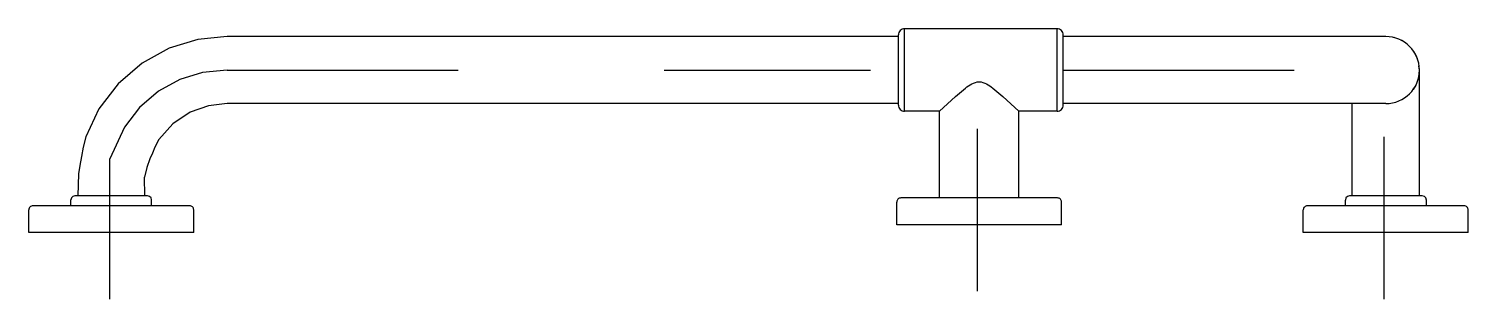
# Model space of a CAD drawing. Extents: x 25.751 to 26.45, y 0.427 to 0.558.
import ezdxf

# ---------------------------------------------------------------- set-up
doc = ezdxf.new("R2010")
doc.units = 0
doc.header["$LTSCALE"] = 0.373333
doc.header["$MEASUREMENT"] = 0
doc.linetypes.add('AXES', pattern=[0.54, 0.3, -0.08, 0.08, -0.08])
doc.linetypes.add('CONTINU', pattern=[0])
doc.layers.get('0').update_dxf_attribs({"linetype": 'CONTINUOUS'})
doc.layers.add('DECA_EIXOS', color=5, linetype='AXES')

# ---------------------------------------------------------------- blocks, each defined once
blk = doc.blocks.new('A$C01E3360A')
at = {"layer": 'DECA_EIXOS'}
blk.add_line((0, 0), (0, 0.07878), dxfattribs=at)

msp = doc.modelspace()

# ---------------------------------------------------------------- linework, layer by layer
at = {"linetype": 'CONTINU'}
for points in [[(25.83332, 0.55295), (25.81938, 0.54866)], [(25.84756, 0.55436), (25.83332, 0.55295)], [(26.17313, 0.55436), (25.84756, 0.55436)], [(26.17313, 0.52111), (26.17313, 0.55511)], [(26.25013, 0.55811), (26.17613, 0.55811)], [(26.17613, 0.51811), (26.17613, 0.55811)], [(26.25013, 0.51811), (26.25013, 0.55811)], [(26.25313, 0.52111), (26.25313, 0.55511)], [(26.40961, 0.55436), (26.25313, 0.55436)], [(26.41449, 0.55356), (26.41366, 0.55385)], [(26.41779, 0.55215), (26.41683, 0.55263)], [(25.81938, 0.54866), (25.80623, 0.54144)], [(26.42408, 0.5455), (26.42309, 0.54718)], [(26.42479, 0.54402), (26.42309, 0.54718)], [(25.80623, 0.54144), (25.79462, 0.53145)], [(26.42525, 0.54238), (26.42479, 0.54402)], [(26.42592, 0.53807), (26.42563, 0.54022)], [(26.42592, 0.47708), (26.42592, 0.53807)], [(25.79462, 0.53145), (25.78534, 0.51926)], [(26.42408, 0.53072), (26.42288, 0.52874)], [(25.78534, 0.51926), (25.77893, 0.50567)], [(25.82959, 0.51761), (25.82125, 0.51205)], [(25.83852, 0.52082), (25.82959, 0.51761)], [(25.84756, 0.52186), (25.83852, 0.52082)], [(26.17313, 0.52193), (25.84756, 0.52186)], [(26.19313, 0.51811), (26.17613, 0.51811)], [(26.19313, 0.47611), (26.19313, 0.51811)], [(26.25013, 0.51811), (26.23149, 0.51811)], [(26.23149, 0.47611), (26.23149, 0.51811)], [(26.40961, 0.52186), (26.25313, 0.52186)], [(26.3933, 0.47708), (26.3933, 0.52186)], [(25.82125, 0.51205), (25.81437, 0.50441)], [(25.77893, 0.50567), (25.77774, 0.50072)], [(25.81437, 0.50441), (25.81244, 0.50072)], [(25.7754, 0.48772), (25.77503, 0.47711)], [(25.80752, 0.47711), (25.8075, 0.48619)], [(25.77198, 0.47612), (25.77171, 0.47511)], [(25.77171, 0.47231), (25.77171, 0.47511)], [(25.7727, 0.47684), (25.77198, 0.47612)], [(25.77371, 0.47711), (25.7727, 0.47684)], [(25.80891, 0.47711), (25.77371, 0.47711)], [(25.80991, 0.47684), (25.80891, 0.47711)], [(25.81063, 0.47612), (25.80991, 0.47684)], [(25.81091, 0.47511), (25.81063, 0.47612)], [(25.81091, 0.47231), (25.81091, 0.47511)], [(26.25031, 0.47611), (26.17431, 0.47611)], [(26.39022, 0.47608), (26.38995, 0.47508)], [(26.38995, 0.47228), (26.38995, 0.47508)], [(26.39094, 0.4768), (26.39022, 0.47608)], [(26.39195, 0.47708), (26.39094, 0.4768)], [(26.42727, 0.47708), (26.39195, 0.47708)], [(26.42828, 0.4768), (26.42727, 0.47708)], [(26.42899, 0.47608), (26.42828, 0.4768)], [(26.42927, 0.47508), (26.42899, 0.47608)], [(26.42927, 0.47228), (26.42927, 0.47508)], [(25.75131, 0.45931), (25.75131, 0.47031)], [(25.82931, 0.47231), (25.75331, 0.47231)], [(25.83131, 0.45931), (25.83131, 0.47031)], [(26.17231, 0.46311), (26.17231, 0.47411)], [(26.25231, 0.46311), (26.25231, 0.47411)], [(26.36955, 0.45928), (26.36955, 0.47028)], [(26.44755, 0.47228), (26.37155, 0.47228)], [(26.44955, 0.45928), (26.44955, 0.47028)], [(26.25231, 0.46311), (26.17231, 0.46311)], [(25.83131, 0.45931), (25.75131, 0.45931)], [(26.44955, 0.45928), (26.36955, 0.45928)]]:
    msp.add_lwpolyline(points, dxfattribs=at)
for points in [[(26.17613, 0.55811, 0.414214), (26.17313, 0.55511)], [(26.25313, 0.55511, 0.414214), (26.25013, 0.55811)], [(26.40961, 0.52186, 1), (26.40961, 0.55436)], [(26.19313, 0.51811), (26.20086, 0.52534), (26.20568, 0.52939, -0.038058), (26.20873, 0.53141, -0.115531), (26.21231, 0.53244)], [(26.21231, 0.53244, -0.115529), (26.21588, 0.53141, -0.038054), (26.21893, 0.52939), (26.22375, 0.52534), (26.23149, 0.51811)], [(26.17313, 0.52111, 0.414214), (26.17613, 0.51811)], [(26.25013, 0.51811, 0.414217), (26.25313, 0.52111)], [(26.17431, 0.47611, 0.414215), (26.17231, 0.47411)], [(26.25231, 0.47411, 0.414215), (26.25031, 0.47611)], [(25.75331, 0.47231, 0.414216), (25.75131, 0.47031)], [(25.83131, 0.47031, 0.414215), (25.82931, 0.47231)], [(26.37155, 0.47228, 0.414216), (26.36955, 0.47028)], [(26.44955, 0.47028, 0.414215), (26.44755, 0.47228)]]:
    msp.add_lwpolyline(points, format="xyb", dxfattribs=at)
at = {"linetype": 'CONTINUOUS'}
for points in [[(25.77695, 0.49612), (25.77614, 0.49184)], [(25.77774, 0.50072), (25.77695, 0.49612)], [(25.81135, 0.49773), (25.81008, 0.49508)], [(25.81244, 0.50072), (25.81135, 0.49773)], [(25.77614, 0.49184), (25.7754, 0.48772)], [(25.80858, 0.49092), (25.8075, 0.48619)], [(25.81008, 0.49508), (25.80858, 0.49092)]]:
    msp.add_lwpolyline(points, dxfattribs=at)
at = {"layer": 'DECA_EIXOS'}
for p, q in [((25.84756, 0.53811), (25.83555, 0.53692)), ((25.84756, 0.53811), (26.17313, 0.53811)), ((26.25313, 0.53811), (26.42586, 0.53811)), ((25.82459, 0.53355), (25.81423, 0.52786)), ((25.83555, 0.53692), (25.82459, 0.53355)), ((25.81423, 0.52786), (25.80506, 0.51998)), ((25.80506, 0.51998), (25.79775, 0.51036)), ((25.79775, 0.51036), (25.79054, 0.49507)), ((25.79054, 0.42704), (25.79054, 0.49507))]:
    msp.add_line(p, q, dxfattribs=at)

# ---------------------------------------------------------------- block references
for p in [(26.21154, 0.43084), (26.40878, 0.427)]:
    msp.add_blockref('A$C01E3360A', p, dxfattribs=at)

doc.saveas('drawing.dxf')
